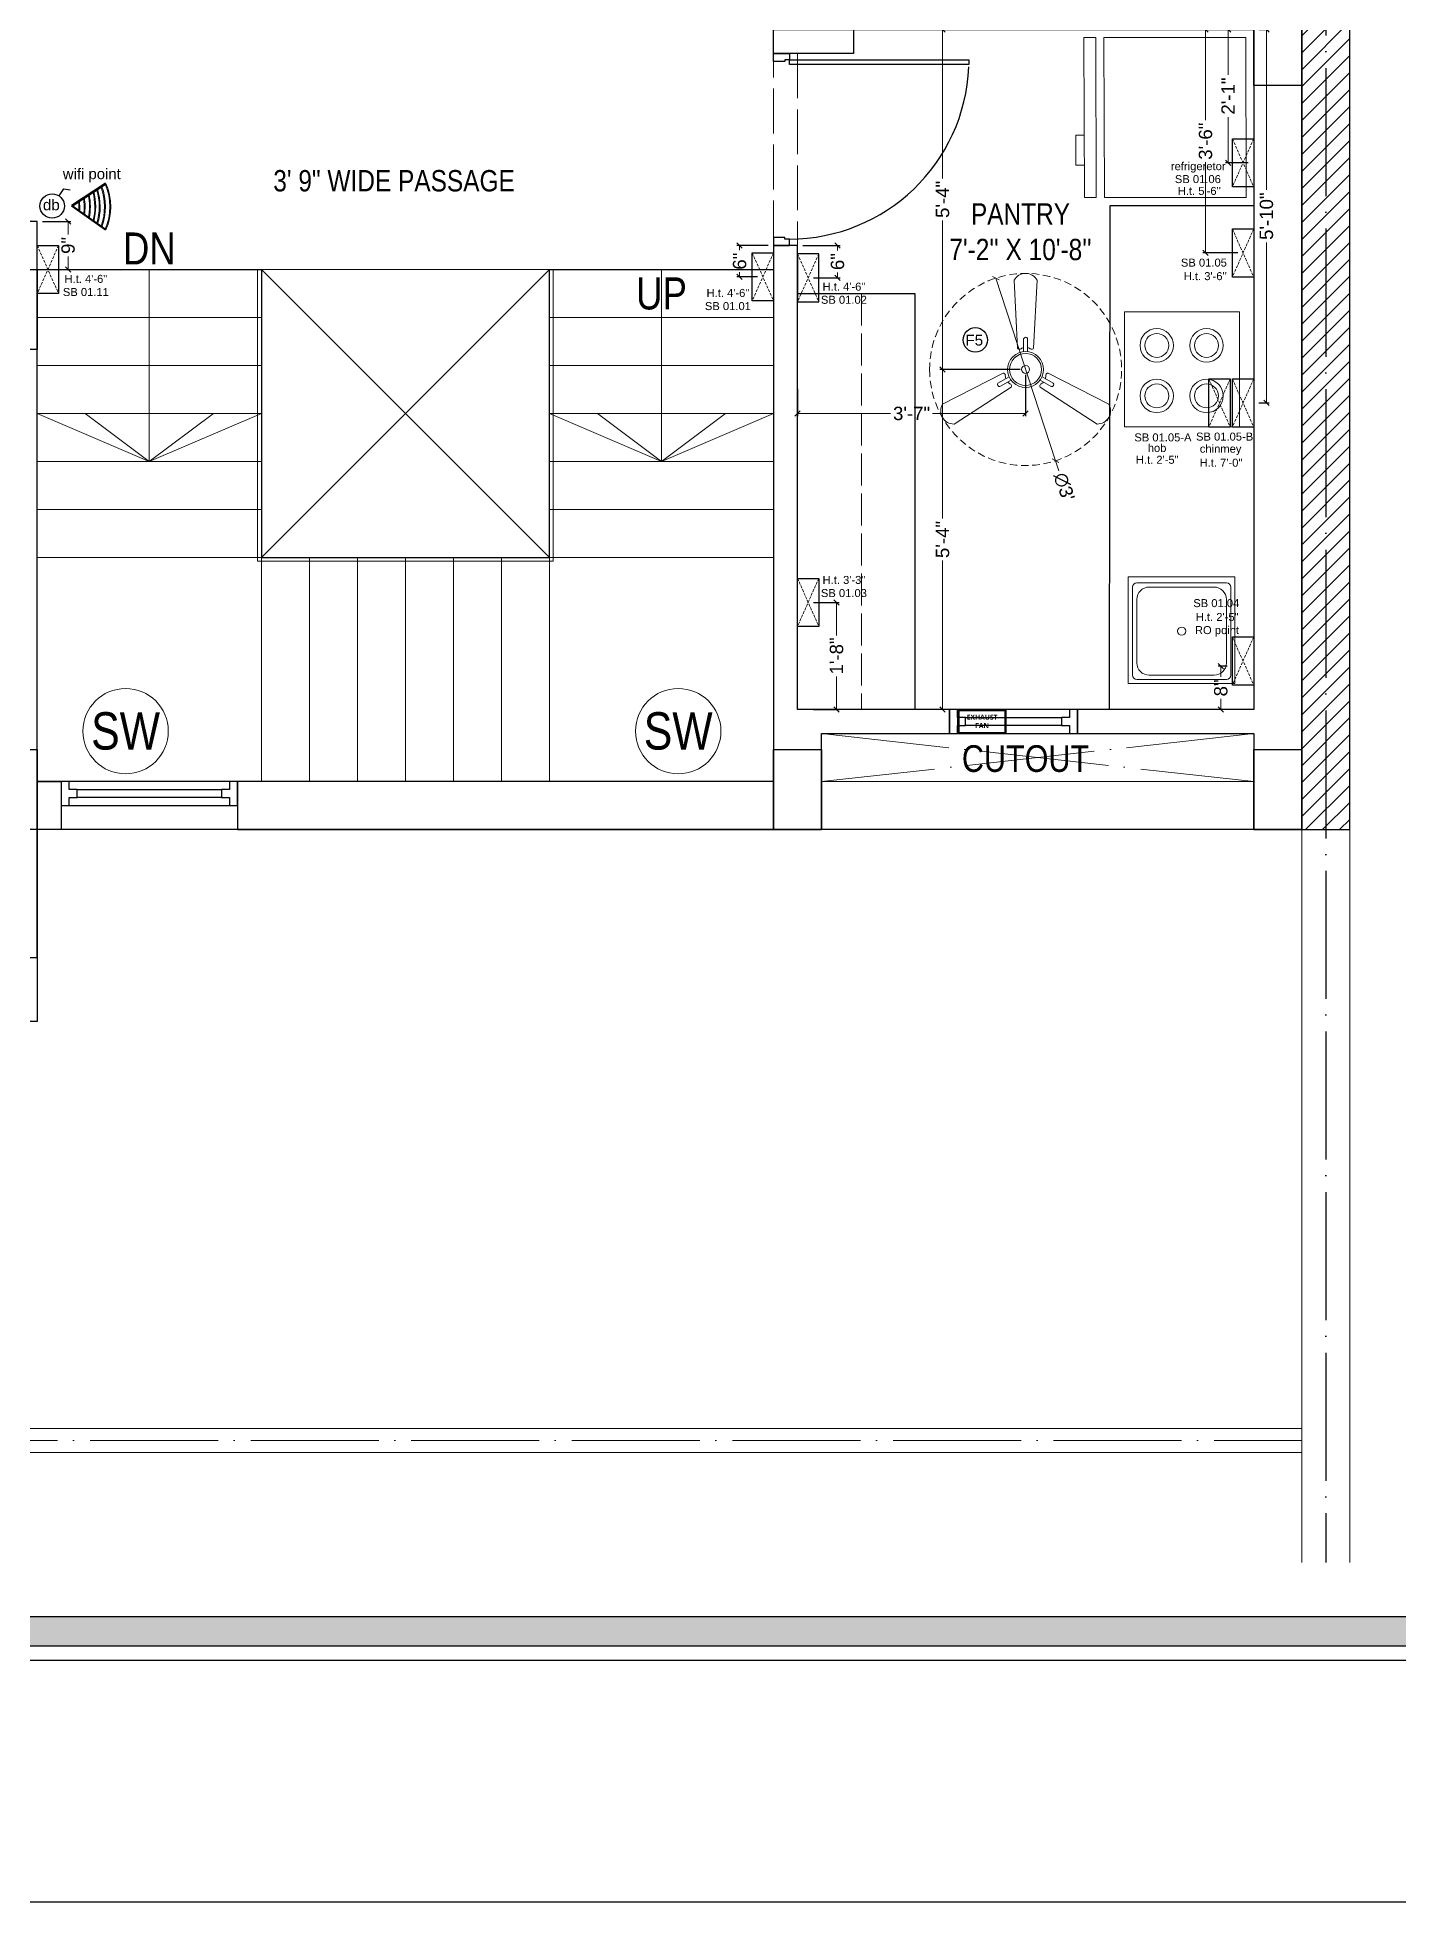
# Model space of a CAD drawing. Header units: millimetres. Extents: x 35877 to 3066687, y -650199 to -40525.
# Drawn here: x 151625.6 to 151880.8, y -178459.8 to -178110.3 of the extents above; entities that cross this region are included whole.
import ezdxf

# ---------------------------------------------------------------- set-up
doc = ezdxf.new("R2010")
doc.units = ezdxf.units.MM
doc.header["$MEASUREMENT"] = 0
doc.header["$PDMODE"] = 35
for name, pattern in [('ACAD_ISO02W100', [15, 12, -3]), ('ACAD_ISO04W100', [30, 24, -3, 0, -3]), ('DASHED', [0.75, 0.5, -0.25]), ('DASHED2', [0.375, 0.25, -0.125])]:
    doc.linetypes.add(name, pattern=pattern)
doc.layers.get('Defpoints').update_dxf_attribs({"color": 220})
for name, color, linetype, lineweight in [('$TD_AUDIT_GENERATED_(A0BDF17)', 32, 'Continuous', 30), ('COLUMN', 1, 'Continuous', 30), ('dim05', 1, 'Continuous', 13), ('el', 7, 'Continuous', 20), ('ELEC-wires', 1, 'DASHED2', 13), ('Electrical', 84, 'Continuous', 30), ('FIRST FLOOR', 7, 'Continuous', 9), ('FIRST FLOOR ( TEXT )', 7, 'Continuous', 9), ('FIRST FLOOR_( PLine )_', 251, 'Continuous', 30), ('FIRST FLOOR_( STAIR )', 251, 'Continuous', 9), ('FURNITURE', 32, 'Continuous', 9), ('GROUND FLOOR', 7, 'Continuous', 9), ('GROUND FLOOR  ( DIM )', 7, 'Continuous', 9), ('GROUND FLOOR  ( HATCH )', 251, 'Continuous', 9), ('NAME PLATE', 7, 'Continuous', 25), ('wall', 7, 'Continuous', 30), ('X_PLOT', 1, 'Continuous', 9), ('XX~SLAB ( BEAM )~ ( DIM )', 7, 'Continuous', 9)]:
    doc.layers.add(name, color=color, linetype=linetype, lineweight=lineweight)
for name, color, linetype in [('AR DOOR', 40, 'Continuous'), ('AR ELE-5', 134, 'Continuous'), ('Labels and Texts', 8, 'Continuous'), ('str coll', 6, 'Continuous')]:
    doc.layers.add(name, color=color, linetype=linetype)
doc.layers.add('XX~SLAB ( PLINE )', color=251, linetype='Continuous', plot=False)
doc.styles.add('Arial', font='arial.ttf')
doc.styles.add("Cn_BT_0'-0", font='swissc.ttf')
doc.styles.add('Cn_BT_7', font='swissc.ttf', dxfattribs={"height": 7})
doc.styles.add('KATHA', font='swissc.ttf')
doc.styles.get("Standard").update_dxf_attribs({"font": 'arial.ttf', "height": 6})
doc.dimstyles.new('ISO-25', dxfattribs={"dimtxt": 2.5, "dimasz": 1, "dimexe": 0.5, "dimexo": 1, "dimtad": 0, "dimdec": 1, "dimlunit": 4, "dimtxsty": 'Standard', "dimblk": 'OBLIQUE', "dimcen": 2.5, "dimclrd": 1, "dimclre": 1, "dimclrt": 5, "dimadec": 0, "dimazin": 0, "dimtfac": 1, "dimtdec": 1, "dimtmove": 0, "dimatfit": 3, "dimfxl": 1, "dimlwd": -1, "dimarcsym": 0})

# ---------------------------------------------------------------- blocks, each defined once
blk = doc.blocks.new('LAYOUT FILE')
at = {"layer": 'NAME PLATE', "true_color": 0xd39e00}
h = blk.add_hatch(color=42, dxfattribs=at)
h.paths.add_polyline_path([(3346889.83, -513806.18), (3346889.83, -514260.7), (3347535.56, -514260.7), (3347535.56, -513806.18)])
h.paths.add_polyline_path([(3346894.36, -513810.71), (3347531.03, -513810.71), (3347531.03, -514256.17), (3346894.36, -514256.17)], flags=16)
at = {"layer": 'NAME PLATE', "color": 42, "true_color": 0xd39e00}
for points in [[(3346887.56, -513803.91), (3347537.83, -513803.91), (3347537.83, -514262.96), (3346887.56, -514262.96)], [(3346889.83, -513806.18), (3347535.56, -513806.18), (3347535.56, -514260.7), (3346889.83, -514260.7)], [(3346894.36, -513810.71), (3347531.03, -513810.71), (3347531.03, -514256.17), (3346894.36, -514256.17)]]:
    blk.add_lwpolyline(points, close=True, dxfattribs=at)
blk = doc.blocks.new('*U19')
for points in [[(-1160, 0), (-1120, 0), (-1120, 30), (-1110, 30), (-1110, 100), (-1160, 100)], [(0, 0), (0, -1120), (-30, -1120), (-30, 0)], [(40, 0), (0, 0), (0, 30), (-10, 30), (-10, 100), (40, 100)]]:
    blk.add_lwpolyline(points, close=True)
at = {"layer": 'AR ELE-5', "linetype": 'ByBlock', "ltscale": 15}
blk.add_arc((2, 1), 1122, 180.0347, 267.627, dxfattribs=at)
blk = doc.blocks.new("SINK 20'' X 20''")
at = {"layer": 'FURNITURE'}
for p, q in [((3351628.98, -518299.55), (3351628.98, -518283)), ((3351629.75, -518282.23), (3351646.6, -518282.23)), ((3351632.08, -518283), (3351644.24, -518283)), ((3351647.38, -518283), (3351647.38, -518299.55)), ((3351629.75, -518297.22), (3351629.75, -518285.33)), ((3351646.57, -518285.33), (3351646.57, -518297.22)), ((3351646.6, -518300.32), (3351629.75, -518300.32)), ((3351644.24, -518299.55), (3351632.08, -518299.55))]:
    blk.add_line(p, q, dxfattribs=at)
blk.add_lwpolyline([(3351648.16, -518281.09), (3351628.16, -518281.09), (3351628.16, -518301.09), (3351648.16, -518301.09)], close=True, dxfattribs=at)
blk.add_circle((3351638.16, -518291.28), 0.762, dxfattribs=at)
for centre, radius, start, end in [((3351629.75, -518283), 0.775, 90, 180), ((3351632.08, -518285.33), 2.32, 90, 180), ((3351644.24, -518285.33), 2.32, 0, 90), ((3351646.6, -518283), 0.775, 0, 90), ((3351632.08, -518297.22), 2.32, 180, 270), ((3351644.24, -518297.22), 2.32, 270, 0), ((3351629.75, -518299.55), 0.775, 180, 270), ((3351646.6, -518299.55), 0.775, 270, 0)]:
    blk.add_arc(centre, radius, start, end, dxfattribs=at)
blk = doc.blocks.new('sf sfs')
at = {"layer": 'FURNITURE', "color": 9, "true_color": 0xc7c8ca, "transparency": 33554687}
blk.add_line((3348685.97, -514612.12), (3348664.42, -514612.12), dxfattribs=at)
blk.add_lwpolyline([(3348664.42, -514612.12), (3348664.42, -514590.57), (3348685.97, -514590.57), (3348685.97, -514612.12)], dxfattribs=at)
for centre, radius in [((3348670.49, -514596.83), 3.14), ((3348670.49, -514596.83), 2.24), ((3348679.82, -514596.83), 3.14), ((3348679.82, -514596.83), 2.24), ((3348670.49, -514606.3), 3.14), ((3348670.49, -514606.3), 2.24), ((3348679.82, -514606.3), 3.14), ((3348679.82, -514606.3), 2.24)]:
    blk.add_circle(centre, radius, dxfattribs=at)
blk = doc.blocks.new('6616')
at = {"color": 242, "linetype": 'DASHED', "true_color": 0xcd2027}
for p, q in [((386784.79, -36915.77), (386775.78, -36911.78)), ((386784.79, -36911.78), (386775.78, -36915.77))]:
    blk.add_line(p, q, dxfattribs=at)
at = {"layer": 'ELEC-wires', "color": 5, "linetype": 'ByBlock', "lineweight": 30, "ltscale": 4}
blk.add_lwpolyline([(386775.78, -36911.78), (386784.79, -36911.78), (386784.79, -36915.77), (386775.78, -36915.77)], close=True, dxfattribs=at)
blk = doc.blocks.new('_Oblique')
at = {"layer": 'wall', "color": 0, "lineweight": -2}
blk.add_line((-0.5, -0.5), (0.5, 0.5), dxfattribs=at)
blk = doc.blocks.new('*D510')
at = {"layer": 'Defpoints', "color": 0, "lineweight": 0, "transparency": 16777216}
for p in [(151853.62, -178108.85), (151848.82, -178133.85), (151853.62, -178133.85)]:
    blk.add_point(p, dxfattribs=at)
at = {"layer": 'dim05', "color": 1, "linetype": 'Continuous', "lineweight": -2, "transparency": 16777216}
for p, q in [((151852.62, -178108.85), (151848.32, -178108.85)), ((151852.62, -178133.85), (151848.32, -178133.85))]:
    blk.add_line(p, q, dxfattribs=at)
at = {"layer": 'dim05', "color": 1, "linetype": 'Continuous', "transparency": 16777216}
for p, q in [((151848.82, -178108.85), (151848.82, -178117.38)), ((151848.82, -178133.85), (151848.82, -178125.32))]:
    blk.add_line(p, q, dxfattribs=at)
at = {"layer": 'dim05', "color": 1, "transparency": 16777216}
for p, rotation in [((151848.82, -178108.85), 90), ((151848.82, -178133.85), 270)]:
    blk.add_blockref('_Oblique', p, dxfattribs=dict(at, rotation=rotation))
at = {"layer": 'dim05', "color": 5, "lineweight": 25, "transparency": 16777216, "insert": (151848.82, -178121.35), "char_height": 2.5, "attachment_point": 5, "rotation": 90, "style": 'Arial'}
blk.add_mtext('2\'-1"', dxfattribs=at)
blk = doc.blocks.new('*D511')
at = {"layer": 'Defpoints', "color": 0, "lineweight": 0, "transparency": 16777216}
for p in [(151853.62, -178108.85), (151853.62, -178178.88), (151856.02, -178178.88)]:
    blk.add_point(p, dxfattribs=at)
at = {"layer": 'dim05', "color": 1, "linetype": 'Continuous', "lineweight": -2, "transparency": 16777216}
for p, q in [((151854.62, -178108.85), (151856.52, -178108.85)), ((151854.62, -178178.88), (151856.52, -178178.88))]:
    blk.add_line(p, q, dxfattribs=at)
at = {"layer": 'dim05', "color": 1, "linetype": 'Continuous', "transparency": 16777216}
for p, q in [((151856.02, -178108.85), (151856.02, -178138.95)), ((151856.02, -178178.88), (151856.02, -178148.78))]:
    blk.add_line(p, q, dxfattribs=at)
at = {"layer": 'dim05', "color": 1, "transparency": 16777216}
for p, rotation in [((151856.02, -178108.85), 90), ((151856.02, -178178.88), 270)]:
    blk.add_blockref('_Oblique', p, dxfattribs=dict(at, rotation=rotation))
at = {"layer": 'dim05', "color": 5, "lineweight": 25, "transparency": 16777216, "insert": (151856.02, -178143.87), "char_height": 2.5, "attachment_point": 5, "rotation": 90, "style": 'Arial'}
blk.add_mtext('5\'-10"', dxfattribs=at)
blk = doc.blocks.new('*D538')
at = {"layer": 'Defpoints', "color": 0, "lineweight": 0, "transparency": 16777216}
for p in [(151849.64, -178228.24), (151847.46, -178236.35), (151849.64, -178236.35)]:
    blk.add_point(p, dxfattribs=at)
at = {"layer": 'dim05', "color": 1, "linetype": 'Continuous', "lineweight": -2, "transparency": 16777216}
for p, q in [((151848.64, -178228.24), (151846.96, -178228.24)), ((151848.64, -178236.35), (151846.96, -178236.35))]:
    blk.add_line(p, q, dxfattribs=at)
at = {"layer": 'dim05', "color": 1, "linetype": 'Continuous', "transparency": 16777216}
for p, q in [((151847.46, -178228.24), (151847.46, -178230.23)), ((151847.46, -178236.35), (151847.46, -178234.36))]:
    blk.add_line(p, q, dxfattribs=at)
at = {"layer": 'dim05', "color": 1, "transparency": 16777216}
for p, rotation in [((151847.46, -178228.24), 90), ((151847.46, -178236.35), 270)]:
    blk.add_blockref('_Oblique', p, dxfattribs=dict(at, rotation=rotation))
at = {"layer": 'dim05', "color": 5, "lineweight": 25, "transparency": 16777216, "insert": (151847.46, -178232.29), "char_height": 2.5, "attachment_point": 5, "rotation": 90, "style": 'Arial'}
blk.add_mtext('8"', dxfattribs=at)
blk = doc.blocks.new('A$C1B9B2090')
at = {"layer": 'Electrical', "ltscale": 10}
blk.add_line((0, 4.97), (10.08, 4.97), dxfattribs=at)
at = {"layer": 'Electrical', "ltscale": 2}
for points in [[(0, 0), (10.08, 0), (10.08, 4.97), (0, 4.97)], [(0.25, 0.25), (9.83, 0.25), (9.83, 4.72), (0.25, 4.72)]]:
    blk.add_lwpolyline(points, close=True, dxfattribs=at)
at = {"layer": 'Electrical', "ltscale": 2, "insert": (1.5, 3.92), "char_height": 1.05, "width": 7.1646, "attachment_point": 1}
blk.add_mtext('\\pxqc;{\\fMalgun Gothic|b1|i0|c0|p34;\\W5.565;\\C0;\\W1;EXHAUST \\P\\W7.7995;\\W1;FAN}', dxfattribs=at)
blk = doc.blocks.new('*D539')
at = {"layer": 'Defpoints', "color": 0, "lineweight": 0, "transparency": 16777216}
for p in [(151770.12, -178216.25), (151770.12, -178236.35), (151775.44, -178236.35)]:
    blk.add_point(p, dxfattribs=at)
at = {"layer": 'dim05', "color": 1, "linetype": 'Continuous', "lineweight": -2, "transparency": 16777216}
for p, q in [((151771.12, -178216.25), (151775.94, -178216.25)), ((151771.12, -178236.35), (151775.94, -178236.35))]:
    blk.add_line(p, q, dxfattribs=at)
at = {"layer": 'dim05', "color": 1, "linetype": 'Continuous', "transparency": 16777216}
for p, q in [((151775.44, -178216.25), (151775.44, -178222.47)), ((151775.44, -178236.35), (151775.44, -178230.13))]:
    blk.add_line(p, q, dxfattribs=at)
at = {"layer": 'dim05', "color": 1, "transparency": 16777216}
for p, rotation in [((151775.44, -178216.25), 90), ((151775.44, -178236.35), 270)]:
    blk.add_blockref('_Oblique', p, dxfattribs=dict(at, rotation=rotation))
at = {"layer": 'dim05', "color": 5, "lineweight": 25, "transparency": 16777216, "insert": (151775.44, -178226.3), "char_height": 2.5, "attachment_point": 5, "rotation": 90, "style": 'Arial'}
blk.add_mtext('1\'-8"', dxfattribs=at)
blk = doc.blocks.new('*D556')
at = {"layer": 'Defpoints', "color": 0, "lineweight": 0, "transparency": 16777216}
for p in [(151625.62, -178144.85), (151627.62, -178153.85), (151631.4, -178153.85)]:
    blk.add_point(p, dxfattribs=at)
at = {"layer": 'dim05', "color": 1, "linetype": 'Continuous', "lineweight": -2, "transparency": 16777216}
for p, q in [((151626.62, -178144.85), (151631.9, -178144.85)), ((151628.62, -178153.85), (151631.9, -178153.85))]:
    blk.add_line(p, q, dxfattribs=at)
at = {"layer": 'dim05', "color": 1, "linetype": 'Continuous', "transparency": 16777216}
for p, q in [((151631.4, -178144.85), (151631.4, -178147.29)), ((151631.4, -178153.85), (151631.4, -178151.41))]:
    blk.add_line(p, q, dxfattribs=at)
at = {"layer": 'dim05', "color": 1, "transparency": 16777216}
for p, rotation in [((151631.4, -178144.85), 90), ((151631.4, -178153.85), 270)]:
    blk.add_blockref('_Oblique', p, dxfattribs=dict(at, rotation=rotation))
at = {"layer": 'dim05', "color": 5, "lineweight": 25, "transparency": 16777216, "insert": (151631.4, -178149.35), "char_height": 2.5, "attachment_point": 5, "rotation": 90, "style": 'Arial'}
blk.add_mtext('9"', dxfattribs=at)
blk = doc.blocks.new('*D563')
at = {"layer": 'Defpoints', "color": 0, "lineweight": 0, "transparency": 16777216}
for p in [(151763.62, -178149.35), (151757.27, -178155.25), (151761.63, -178155.25)]:
    blk.add_point(p, dxfattribs=at)
at = {"layer": 'dim05', "color": 1, "linetype": 'Continuous', "lineweight": -2, "transparency": 16777216}
for p, q in [((151762.62, -178149.35), (151756.77, -178149.35)), ((151760.63, -178155.25), (151756.77, -178155.25))]:
    blk.add_line(p, q, dxfattribs=at)
at = {"layer": 'dim05', "color": 1, "linetype": 'Continuous', "transparency": 16777216}
for p, q in [((151757.27, -178149.35), (151757.27, -178150.23)), ((151757.27, -178155.25), (151757.27, -178154.37))]:
    blk.add_line(p, q, dxfattribs=at)
at = {"layer": 'dim05', "color": 1, "transparency": 16777216}
for p, rotation in [((151757.27, -178149.35), 90), ((151757.27, -178155.25), 270)]:
    blk.add_blockref('_Oblique', p, dxfattribs=dict(at, rotation=rotation))
at = {"layer": 'dim05', "color": 5, "lineweight": 25, "transparency": 16777216, "insert": (151757.27, -178152.3), "char_height": 2.5, "attachment_point": 5, "rotation": 90, "style": 'Arial'}
blk.add_mtext('6"', dxfattribs=at)
blk = doc.blocks.new('*D565')
at = {"layer": 'Defpoints', "color": 0, "lineweight": 0, "transparency": 16777216}
for p in [(151768.12, -178149.35), (151770.12, -178155.42), (151775.62, -178155.42)]:
    blk.add_point(p, dxfattribs=at)
at = {"layer": 'dim05', "color": 1, "linetype": 'Continuous', "lineweight": -2, "transparency": 16777216}
for p, q in [((151769.12, -178149.35), (151776.12, -178149.35)), ((151771.12, -178155.42), (151776.12, -178155.42))]:
    blk.add_line(p, q, dxfattribs=at)
at = {"layer": 'dim05', "color": 1, "linetype": 'Continuous', "transparency": 16777216}
for p, q in [((151775.62, -178149.35), (151775.62, -178150.31)), ((151775.62, -178155.42), (151775.62, -178154.45))]:
    blk.add_line(p, q, dxfattribs=at)
at = {"layer": 'dim05', "color": 1, "transparency": 16777216}
for p, rotation in [((151775.62, -178149.35), 90), ((151775.62, -178155.42), 270)]:
    blk.add_blockref('_Oblique', p, dxfattribs=dict(at, rotation=rotation))
at = {"layer": 'dim05', "color": 5, "lineweight": 25, "transparency": 16777216, "insert": (151775.62, -178152.38), "char_height": 2.5, "attachment_point": 5, "rotation": 90, "style": 'Arial'}
blk.add_mtext('6"', dxfattribs=at)
blk = doc.blocks.new('*D566')
at = {"layer": 'Defpoints', "color": 0, "lineweight": 0, "transparency": 16777216}
for p in [(151844.6, -178108.85), (151851.8, -178108.85), (151851.63, -178150.76)]:
    blk.add_point(p, dxfattribs=at)
at = {"layer": 'dim05', "color": 1, "linetype": 'Continuous', "lineweight": -2, "transparency": 16777216}
for p, q in [((151850.8, -178108.85), (151844.1, -178108.85)), ((151850.63, -178150.76), (151844.1, -178150.76))]:
    blk.add_line(p, q, dxfattribs=at)
at = {"layer": 'dim05', "color": 1, "linetype": 'Continuous', "transparency": 16777216}
for p, q in [((151844.6, -178108.85), (151844.6, -178125.86)), ((151844.6, -178150.76), (151844.6, -178133.75))]:
    blk.add_line(p, q, dxfattribs=at)
at = {"layer": 'dim05', "color": 1, "transparency": 16777216}
for p, rotation in [((151844.6, -178108.85), 90), ((151844.6, -178150.76), 270)]:
    blk.add_blockref('_Oblique', p, dxfattribs=dict(at, rotation=rotation))
at = {"layer": 'dim05', "color": 5, "lineweight": 25, "transparency": 16777216, "insert": (151844.6, -178129.81), "char_height": 2.5, "attachment_point": 5, "rotation": 90, "style": 'Arial'}
blk.add_mtext('3\'-6"', dxfattribs=at)
blk = doc.blocks.new('WIFI')
at = {"layer": '$TD_AUDIT_GENERATED_(A0BDF17)', "lineweight": 13, "true_color": 0xc7c8ca}
h = blk.add_hatch(color=9, dxfattribs=at)
h.dxf.hatch_style = 1
h.paths.add_polyline_path([(3320075.15, -510037.5), (3320075.24, -510037.64, -0.206837), (3320083.72, -510037.64), (3320083.82, -510037.5, 0.208331)])
h.paths.add_polyline_path([(3320075.66, -510038.29), (3320075.76, -510038.44, -0.179121), (3320083.18, -510038.42), (3320083.28, -510038.28, 0.181041)])
h.paths.add_polyline_path([(3320076.19, -510039.11), (3320076.29, -510039.25, -0.151306), (3320082.61, -510039.23), (3320082.71, -510039.09, 0.153663)])
h.paths.add_polyline_path([(3320076.65, -510039.81), (3320076.74, -510039.95, -0.127939), (3320082.13, -510039.93), (3320082.23, -510039.78, 0.130675)])
h.paths.add_polyline_path([(3320077.21, -510040.67), (3320077.31, -510040.82, -0.099586), (3320081.53, -510040.79), (3320081.63, -510040.64, 0.102799)])
h.paths.add_polyline_path([(3320077.79, -510041.56), (3320077.89, -510041.71, -0.070714), (3320080.9, -510041.69), (3320081.01, -510041.54, 0.074439)])
h.paths.add_polyline_path([(3320080.36, -510042.46, 0.045415), (3320078.39, -510042.48), (3320078.5, -510042.64, -0.041129), (3320080.25, -510042.62)])
at = {"layer": '$TD_AUDIT_GENERATED_(A0BDF17)', "color": 5, "lineweight": 53}
for q in [(3320075.15, -510037.5), (3320083.82, -510037.5)]:
    blk.add_line((3320079.34, -510043.93), q, dxfattribs=at)
at = {"layer": '$TD_AUDIT_GENERATED_(A0BDF17)', "lineweight": 13}
for centre, radius, start, end in [((3320079.48, -510047.46), 10.86, 66.4636, 113.5364), ((3320079.48, -510048.46), 10.86, 69.5551, 110.602), ((3320079.48, -510048.46), 10.69, 69.7839, 110.4045), ((3320079.48, -510049.45), 10.86, 72.6901, 107.6338), ((3320079.48, -510049.45), 10.69, 72.9716, 107.3874), ((3320079.48, -510050.29), 10.86, 75.3462, 105.1259), ((3320079.48, -510051.29), 10.86, 78.5929, 102.0702), ((3320079.48, -510051.29), 10.69, 78.9794, 101.7278), ((3320079.48, -510052.28), 10.86, 81.9217, 98.9505), ((3320079.48, -510052.28), 10.69, 82.3715, 98.5509), ((3320079.48, -510053.28), 10.86, 85.3513, 95.7524), ((3320079.48, -510053.28), 10.69, 85.8705, 95.2913)]:
    blk.add_arc(centre, radius, start, end, dxfattribs=at)
at = {"layer": '$TD_AUDIT_GENERATED_(A0BDF17)', "color": 252, "lineweight": 13, "true_color": 0x939598}
blk.add_arc((3320079.48, -510047.46), 10.69, 66.6419, 113.3863, dxfattribs=at)
at = {"layer": 'Labels and Texts', "lineweight": 13}
blk.add_arc((3320079.48, -510050.29), 10.69, 75.6739, 104.837, dxfattribs=at)
blk = doc.blocks.new('fan')
at = {"layer": 'Electrical', "lineweight": 15, "ltscale": 20}
for p, q in [((3300835.29, -509900.78), (3300836.47, -509923.43)), ((3300841.81, -509923.43), (3300842.99, -509900.78)), ((3300838.47, -509924.57), (3300838.47, -509920.25)), ((3300839.81, -509920.28), (3300839.81, -509924.57)), ((3300831.66, -509931.77), (3300811.45, -509942.07)), ((3300829.93, -509935.08), (3300833.64, -509932.93)), ((3300844.64, -509932.93), (3300848.38, -509935.09)), ((3300866.83, -509942.07), (3300846.62, -509931.77)), ((3300815.3, -509948.74), (3300834.33, -509936.39)), ((3300834.31, -509934.09), (3300830.57, -509936.25)), ((3300843.95, -509936.39), (3300862.98, -509948.74)), ((3300847.68, -509936.23), (3300843.97, -509934.09))]:
    blk.add_line(p, q, dxfattribs=at)
at = {"layer": 'Electrical', "linetype": 'DASHED', "lineweight": 15, "ltscale": 5}
blk.add_circle((3300839.14, -509930.53), 32, dxfattribs=at)
at = {"layer": 'Electrical', "lineweight": 15, "ltscale": 20}
for centre, major_axis, start_param, end_param in [((3300839.14, -509902.94), (3.12, 3.12), -0.272136, 1.842967), ((3300839.13, -509920.5), (0.501, 0.501), -0.465536, 1.983618), ((3300839.14, -509930.53), (4.24, -4.24), 3.14161, 9.424795), ((3300839.14, -509930.53), (3.77, -3.77), 1.749190548672175e-05, 6.283202799085073), ((3300837.1, -509923.08), (0.51, 0.51), 2.863014, 4.257784), ((3300839.14, -509926.42), (2.27, -2.27), 2.565057, 2.951308), ((3300839.14, -509926.42), (2.27, 2.27), 0.19032, 0.57657), ((3300841.18, -509923.08), (0.51, -0.51), 5.167028, 6.561799), ((3300831.67, -509932.49), (0.51, -0.51), 0.978238, 2.373008), ((3300835.59, -509932.58), (2.27, -2.27), 3.855511, 4.241762), ((3300839.14, -509930.53), (0.943, 0.943), 1.570814, 7.853999), ((3300842.69, -509932.58), (2.27, 2.27), 5.183051, 5.569301), ((3300846.61, -509932.49), (0.51, -0.51), 2.339416, 3.734186), ((3300830.46, -509935.55), (0.501, -0.501), 3.199655, 5.648809), ((3300835.59, -509932.58), (2.27, -2.27), 4.659452, 5.045703), ((3300833.71, -509936.02), (0.51, 0.51), -1.325776, 0.068994), ((3300844.57, -509936.02), (0.51, -0.51), 3.072633, 4.467404), ((3300842.69, -509932.58), (2.27, 2.27), 4.37911, 4.765361), ((3300847.83, -509935.54), (0.501, 0.501), 3.723254, 6.172408), ((3300815.25, -509944.32), (3.12, -3.12), 3.393055, 5.508159), ((3300863.03, -509944.32), (3.12, -3.12), 5.48745, 7.602554)]:
    blk.add_ellipse(centre, major_axis=major_axis, ratio=1, start_param=start_param, end_param=end_param, dxfattribs=at)
blk = doc.blocks.new('*D571')
at = {"layer": 'Defpoints', "color": 0, "lineweight": 0, "transparency": 16777216}
for p in [(151795.31, -178108.85), (151810.87, -178108.85), (151810.87, -178172.6)]:
    blk.add_point(p, dxfattribs=at)
at = {"layer": 'dim05', "color": 1, "linetype": 'Continuous', "lineweight": -2, "transparency": 16777216}
for p, q in [((151809.87, -178108.85), (151794.81, -178108.85)), ((151809.87, -178172.6), (151794.81, -178172.6))]:
    blk.add_line(p, q, dxfattribs=at)
at = {"layer": 'dim05', "color": 1, "linetype": 'Continuous', "transparency": 16777216}
for p, q in [((151795.31, -178108.85), (151795.31, -178136.78)), ((151795.31, -178172.6), (151795.31, -178144.67))]:
    blk.add_line(p, q, dxfattribs=at)
at = {"layer": 'dim05', "color": 1, "transparency": 16777216}
for p, rotation in [((151795.31, -178108.85), 90), ((151795.31, -178172.6), 270)]:
    blk.add_blockref('_Oblique', p, dxfattribs=dict(at, rotation=rotation))
at = {"layer": 'dim05', "color": 5, "lineweight": 25, "transparency": 16777216, "insert": (151795.31, -178140.72), "char_height": 2.5, "attachment_point": 5, "rotation": 90, "style": 'Arial'}
blk.add_mtext('5\'-4"', dxfattribs=at)
blk = doc.blocks.new('*D572')
at = {"layer": 'Defpoints', "color": 0, "lineweight": 0, "transparency": 16777216}
for p in [(151810.87, -178172.6), (151795.31, -178236.35), (151812.35, -178236.35)]:
    blk.add_point(p, dxfattribs=at)
at = {"layer": 'dim05', "color": 1, "linetype": 'Continuous', "lineweight": -2, "transparency": 16777216}
for p, q in [((151809.87, -178172.6), (151794.81, -178172.6)), ((151811.35, -178236.35), (151794.81, -178236.35))]:
    blk.add_line(p, q, dxfattribs=at)
at = {"layer": 'dim05', "color": 1, "linetype": 'Continuous', "transparency": 16777216}
for p, q in [((151795.31, -178172.6), (151795.31, -178200.53)), ((151795.31, -178236.35), (151795.31, -178208.42))]:
    blk.add_line(p, q, dxfattribs=at)
at = {"layer": 'dim05', "color": 1, "transparency": 16777216}
for p, rotation in [((151795.31, -178172.6), 90), ((151795.31, -178236.35), 270)]:
    blk.add_blockref('_Oblique', p, dxfattribs=dict(at, rotation=rotation))
at = {"layer": 'dim05', "color": 5, "lineweight": 25, "transparency": 16777216, "insert": (151795.31, -178204.47), "char_height": 2.5, "attachment_point": 5, "rotation": 90, "style": 'Arial'}
blk.add_mtext('5\'-4"', dxfattribs=at)
blk = doc.blocks.new('*D573')
at = {"layer": 'Defpoints', "color": 0, "lineweight": 0, "transparency": 16777216}
for p in [(151768.12, -178175.2), (151810.87, -178172.6), (151768.12, -178180.86)]:
    blk.add_point(p, dxfattribs=at)
at = {"layer": 'dim05', "color": 1, "linetype": 'Continuous', "lineweight": -2, "transparency": 16777216}
for p, q in [((151810.87, -178173.6), (151810.87, -178181.36)), ((151768.12, -178176.2), (151768.12, -178181.36))]:
    blk.add_line(p, q, dxfattribs=at)
at = {"layer": 'dim05', "color": 1, "linetype": 'Continuous', "transparency": 16777216}
for p, q in [((151768.12, -178180.86), (151785.55, -178180.86)), ((151810.87, -178180.86), (151793.44, -178180.86))]:
    blk.add_line(p, q, dxfattribs=at)
at = {"layer": 'dim05', "color": 1, "transparency": 16777216, "rotation": 180}
blk.add_blockref('_Oblique', (151768.12, -178180.86), dxfattribs=at)
at = {"layer": 'dim05', "color": 1, "transparency": 16777216}
blk.add_blockref('_Oblique', (151810.87, -178180.86), dxfattribs=at)
at = {"layer": 'dim05', "color": 5, "lineweight": 25, "transparency": 16777216, "insert": (151789.5, -178180.86), "char_height": 2.5, "attachment_point": 5, "style": 'Arial'}
blk.add_mtext('3\'-7"', dxfattribs=at)
blk = doc.blocks.new('*D576')
at = {"layer": 'Defpoints', "color": 0, "lineweight": 0, "transparency": 16777216}
for p in [(151805.27, -178155.49), (151816.48, -178189.7)]:
    blk.add_point(p, dxfattribs=at)
at = {"layer": 'dim05', "color": 1, "linetype": 'Continuous', "transparency": 16777216}
for p in [(151805.27, -178155.49), (151817.1, -178191.6)]:
    blk.add_line(p, (151816.48, -178189.7), dxfattribs=at)
at = {"layer": 'dim05', "color": 1, "transparency": 16777216}
for p, rotation in [((151805.27, -178155.49), 288.1497433961791), ((151816.48, -178189.7), 108.1497433961791)]:
    blk.add_blockref('_Oblique', p, dxfattribs=dict(at, rotation=rotation))
at = {"layer": 'dim05', "color": 5, "lineweight": 25, "transparency": 16777216, "insert": (151818.08, -178194.58), "char_height": 2.5, "attachment_point": 5, "rotation": 288.1497, "style": 'Arial'}
blk.add_mtext("∅3'", dxfattribs=at)

msp = doc.modelspace()

# ---------------------------------------------------------------- hatches: boundary and pattern name
at = {"layer": 'GROUND FLOOR  ( HATCH )', "transparency": 33554687}
h = msp.add_hatch(dxfattribs=at)
h.set_pattern_fill('ANSI31', color=6, scale=18, style=0)
h.set_pattern_definition([(45, (35330.9369, -15645.6741), (-1.590990258, 1.590990258), [])])
h.paths.add_polyline_path([(151871.623, -177915.349), (151862.623, -177915.349), (151862.623, -178258.849), (151871.623, -178258.849)])

# ---------------------------------------------------------------- linework, layer by layer
at = {"layer": 'COLUMN', "transparency": 33554687}
for points in [[(151778.623, -178104.349), (151778.623, -178113.349), (151763.623, -178113.349), (151763.623, -178104.349)], [(151853.623, -178104.349), (151862.623, -178104.349), (151862.623, -178119.349), (151853.623, -178119.349)], [(151616.623, -178153.849), (151625.623, -178153.849), (151625.623, -178168.849), (151616.623, -178168.849)], [(151616.623, -178243.849), (151625.623, -178243.849), (151625.623, -178258.849), (151616.623, -178258.849)], [(151763.623, -178243.849), (151772.623, -178243.849), (151772.623, -178258.849), (151763.623, -178258.849)], [(151853.623, -178243.849), (151862.623, -178243.849), (151862.623, -178258.849), (151853.623, -178258.849)]]:
    msp.add_lwpolyline(points, close=True, dxfattribs=at)
at = {"layer": 'FIRST FLOOR', "transparency": 33554687}
for p, q in [((151862.623, -177948.349), (151862.623, -178258.849)), ((151853.623, -178108.849), (151853.623, -178236.349)), ((151625.623, -178282.849), (151625.623, -178144.849)), ((151763.623, -178149.349), (151768.123, -178149.349)), ((151763.623, -178150.849), (151763.623, -178258.849)), ((151768.123, -178150.849), (151768.123, -178236.349)), ((151625.623, -178168.849), (151621.123, -178168.849)), ((151768.123, -178236.349), (151853.623, -178236.349)), ((151796.618, -178240.849), (151796.618, -178236.349)), ((151796.618, -178240.849), (151796.618, -178236.349)), ((151820.618, -178236.349), (151820.618, -178240.849)), ((151796.618, -178240.849), (151853.623, -178240.849)), ((151853.623, -178240.849), (151853.623, -178258.849)), ((151763.623, -178249.849), (151625.623, -178249.849)), ((151663.123, -178249.849), (151663.123, -178258.849)), ((151853.623, -178249.849), (151772.623, -178249.849)), ((151862.623, -178258.849), (151616.623, -178258.849))]:
    msp.add_line(p, q, dxfattribs=at)
at = {"layer": 'FIRST FLOOR', "linetype": 'ACAD_ISO02W100', "ltscale": 0.7, "transparency": 33554687}
msp.add_lwpolyline([(151768.123, -178149.349), (151763.623, -178149.349), (151763.623, -178113.349), (151768.123, -178113.349)], close=True, dxfattribs=at)
at = {"layer": 'FIRST FLOOR_( PLine )_', "transparency": 33554687}
for points in [[(151862.623, -177948.349), (151817.623, -177948.349), (151817.623, -177952.849), (151853.623, -177952.849), (151853.623, -178104.349), (151763.623, -178104.349), (151763.623, -178108.849), (151853.623, -178108.849), (151853.623, -178236.349), (151820.618, -178236.349), (151820.618, -178240.849), (151853.623, -178240.849), (151853.623, -178258.849), (151862.623, -178258.849)], [(151625.623, -178144.849), (151621.123, -178144.849), (151621.123, -178218.349), (151600.123, -178218.349), (151600.123, -178222.849), (151621.123, -178222.849), (151621.123, -178282.849), (151625.623, -178282.849)], [(151768.123, -178149.349), (151763.623, -178149.349), (151763.623, -178258.849), (151768.123, -178258.849), (151772.623, -178258.849), (151772.623, -178240.849), (151796.618, -178240.849), (151796.618, -178236.349), (151768.123, -178236.349)], [(151625.623, -178249.849), (151630.123, -178249.849), (151630.123, -178258.849), (151625.623, -178258.849)], [(151763.623, -178249.849), (151663.123, -178249.849), (151663.123, -178254.349), (151663.123, -178258.849), (151763.623, -178258.849)]]:
    msp.add_lwpolyline(points, close=True, dxfattribs=at)
at = {"layer": 'FIRST FLOOR_( STAIR )', "transparency": 33554687}
for p, q in [((151667.623, -178153.849), (151625.623, -178153.849)), ((151667.623, -178153.849), (151667.623, -178249.849)), ((151763.623, -178153.849), (151721.623, -178153.849)), ((151721.623, -178153.849), (151721.623, -178249.849)), ((151667.623, -178162.849), (151625.623, -178162.849)), ((151763.623, -178162.849), (151721.623, -178162.849)), ((151667.623, -178171.849), (151625.623, -178171.849)), ((151763.623, -178171.849), (151721.623, -178171.849)), ((151667.623, -178180.849), (151625.623, -178180.849)), ((151763.623, -178180.849), (151721.623, -178180.849)), ((151667.623, -178189.849), (151625.623, -178189.849)), ((151763.623, -178189.849), (151721.623, -178189.849)), ((151667.623, -178198.849), (151625.623, -178198.849)), ((151763.623, -178198.849), (151721.623, -178198.849)), ((151763.623, -178207.849), (151625.623, -178207.849)), ((151676.623, -178207.849), (151676.623, -178249.849)), ((151685.623, -178207.849), (151685.623, -178249.849)), ((151694.623, -178207.849), (151694.623, -178249.849)), ((151703.623, -178207.849), (151703.623, -178249.849)), ((151712.623, -178207.849), (151712.623, -178249.849))]:
    msp.add_line(p, q, dxfattribs=at)
for points in [[(151646.623, -178189.849), (151667.623, -178180.849), (151658.623, -178180.849), (151646.623, -178189.849), (151625.623, -178180.849), (151634.623, -178180.849), (151646.623, -178189.849), (151646.623, -178153.849)], [(151742.623, -178189.849), (151763.623, -178180.849), (151754.623, -178180.849), (151742.623, -178189.849), (151721.623, -178180.849), (151730.623, -178180.849), (151742.623, -178189.849), (151742.623, -178153.849)]]:
    msp.add_lwpolyline(points, dxfattribs=at)
msp.add_lwpolyline([(151666.923, -178153.849), (151667.623, -178153.849), (151667.623, -178207.849), (151721.623, -178207.849), (151721.623, -178153.849), (151722.323, -178153.849), (151722.323, -178208.549), (151666.923, -178208.549), (151666.923, -178153.849)], close=True, dxfattribs=at)
at = {"layer": 'FURNITURE', "lineweight": 30, "transparency": 33554687}
for p, q in [((151826.588, -178236.349), (151826.751, -178141.849)), ((151826.751, -178141.849), (151853.624, -178141.849)), ((151768.123, -178158.349), (151790.123, -178158.349)), ((151790.123, -178158.349), (151790.123, -178236.349))]:
    msp.add_line(p, q, dxfattribs=at)
at = {"layer": 'FURNITURE', "linetype": 'ACAD_ISO02W100', "ltscale": 0.5, "transparency": 33554687}
msp.add_line((151780.123, -178158.349), (151780.123, -178236.349), dxfattribs=at)
at = {"layer": 'FURNITURE', "transparency": 33554687}
for points in [[(151821.889, -178140.347), (151824.102, -178140.347), (151824.016, -178110.349), (151821.803, -178110.349)], [(151825.651, -178140.347), (151852.209, -178140.347), (151852.123, -178110.349), (151825.565, -178110.349)]]:
    msp.add_lwpolyline(points, close=True, dxfattribs=at)
at = {"layer": 'FURNITURE', "transparency": 33554687, "flags": 128}
msp.add_lwpolyline([(151821.846, -178134.296), (151820.268, -178134.296), (151820.268, -178128.669), (151821.846, -178128.669)], dxfattribs=at)
at = {"layer": 'FURNITURE', "color": 1, "lineweight": 30, "ltscale": 4, "transparency": 33554687}
msp.add_lwpolyline([(151629.7, -178140.063), (151630.618, -178138.738), (151631.801, -178138.925)], dxfattribs=at)
for centre in [(151628.416, -178141.96), (151801.451, -178167.052)]:
    msp.add_circle(centre, 2.291, dxfattribs=at)
at = {"layer": 'GROUND FLOOR', "transparency": 33554687}
for p, q in [((151862.623, -177875.3), (151862.623, -178396.232)), ((151871.623, -177875.3), (151871.623, -178396.232)), ((151862.623, -178258.849), (151862.623, -178396.232)), ((151366.873, -178371.099), (151862.623, -178371.099)), ((151362.373, -178375.599), (151862.623, -178375.599))]:
    msp.add_line(p, q, dxfattribs=at)
at = {"layer": 'GROUND FLOOR', "color": 1, "linetype": 'ACAD_ISO04W100', "transparency": 33554687}
for p, q in [((151867.123, -177875.3), (151867.123, -178258.849)), ((151772.623, -178240.849), (151853.623, -178249.849)), ((151853.623, -178240.849), (151772.623, -178249.849))]:
    msp.add_line(p, q, dxfattribs=at)
msp.add_lwpolyline([(151862.623, -177910.849), (151364.623, -177910.849), (151364.623, -178373.349), (151862.623, -178373.349)], dxfattribs=at)
at = {"layer": 'GROUND FLOOR', "color": 6, "lineweight": 30, "transparency": 33554687}
msp.add_lwpolyline([(151871.623, -177915.349), (151862.623, -177915.349), (151862.623, -178258.849), (151871.623, -178258.849)], close=True, dxfattribs=at)
at = {"layer": 'GROUND FLOOR', "transparency": 33554687}
msp.add_lwpolyline([(151667.623, -178153.849), (151667.623, -178207.849), (151721.623, -178207.849), (151721.623, -178153.849)], dxfattribs=at)
at = {"layer": 'GROUND FLOOR  ( DIM )', "color": 5, "transparency": 33554687}
for centre in [(151642.176, -178240.397), (151745.757, -178240.397)]:
    msp.add_circle(centre, 8, dxfattribs=at)
at = {"layer": 'X_PLOT', "linetype": 'ACAD_ISO04W100', "lineweight": 30, "transparency": 33554687}
msp.add_line((151867.123, -177875.3), (151867.123, -178396.232), dxfattribs=at)
at = {"layer": 'XX~SLAB ( BEAM )~ ( DIM )', "transparency": 33554687}
for p, q in [((151667.623, -178153.849), (151721.623, -178153.849)), ((151667.623, -178153.849), (151721.623, -178207.849)), ((151667.623, -178207.849), (151721.623, -178153.849))]:
    msp.add_line(p, q, dxfattribs=at)
at = {"layer": 'XX~SLAB ( BEAM )~ ( DIM )', "color": 3, "lineweight": 30, "transparency": 33554687}
msp.add_lwpolyline([(153029.873, -177806.756), (150246.988, -177806.756), (150246.988, -178459.813), (153029.873, -178459.813)], close=True, dxfattribs=at)
at = {"layer": 'XX~SLAB ( PLINE )', "transparency": 33554687}
for points in [[(151457.623, -177948.349), (151862.623, -177948.349), (151862.623, -178258.849), (151853.623, -178258.849), (151833.818, -178258.849), (151793.481, -178258.849), (151768.123, -178258.849), (151625.623, -178258.849), (151625.623, -178294.849), (151457.623, -178294.849)], [(151625.623, -178153.849), (151667.623, -178153.849), (151667.623, -178207.849), (151721.623, -178207.849), (151721.623, -178153.849), (151763.623, -178153.849), (151763.623, -178249.849), (151625.623, -178249.849)], [(151820.618, -178236.349), (151819.118, -178236.349), (151819.118, -178237.849), (151817.618, -178237.849), (151817.618, -178239.349), (151799.618, -178239.349), (151799.618, -178237.849), (151798.118, -178237.849), (151798.118, -178236.349), (151796.618, -178236.349), (151796.618, -178240.849), (151798.118, -178240.849), (151798.118, -178239.349), (151799.618, -178239.349), (151799.618, -178237.849), (151817.618, -178237.849), (151817.618, -178239.349), (151819.118, -178239.349), (151819.118, -178240.849), (151820.618, -178240.849), (151820.618, -178236.349), (151796.618, -178236.349), (151796.618, -178240.849), (151820.618, -178240.849)], [(151663.123, -178249.849), (151661.623, -178249.849), (151661.623, -178251.349), (151660.123, -178251.349), (151660.123, -178252.849), (151633.123, -178252.849), (151633.123, -178251.349), (151631.623, -178251.349), (151631.623, -178249.849), (151630.123, -178249.849), (151630.123, -178254.349), (151631.623, -178254.349), (151631.623, -178252.849), (151633.123, -178252.849), (151633.123, -178251.349), (151660.123, -178251.349), (151660.123, -178252.849), (151661.623, -178252.849), (151661.623, -178254.349), (151663.123, -178254.349), (151663.123, -178249.849), (151630.123, -178249.849), (151630.123, -178254.349), (151663.123, -178254.349)]]:
    msp.add_lwpolyline(points, close=True, dxfattribs=at)

# ---------------------------------------------------------------- block references
at = {"color": 1, "lineweight": 35, "transparency": 33554687, "rotation": 270}
msp.add_blockref('WIFI', (661675.999, 3141937.388), dxfattribs=at)
at = {"lineweight": 35, "transparency": 33554687}
msp.add_blockref('sf sfs', (-3196835.034, 336428.745), dxfattribs=at)
at = {"transparency": 33554687, "xscale": 0.9052782660299882, "yscale": 0.9052782660299882, "zscale": 0.9052782660299882}
msp.add_blockref('A$C1B9B2090', (151798.118, -178240.848), dxfattribs=at)
at = {"layer": 'AR DOOR', "linetype": 'ByBlock', "lineweight": -2, "transparency": 33554687, "extrusion": (0, 0, -1), "xscale": -0.02999999999996949, "yscale": 0.02999999999996949, "zscale": -0.02999999999996949, "rotation": 270}
msp.add_blockref('*U19', (-151766.623, -178114.549), dxfattribs=at)
at = {"layer": 'dim05', "color": 1, "lineweight": 35, "transparency": 33554687, "xscale": -0.5625052429282242, "yscale": 0.5625052429282242, "zscale": 0.5625052429282242}
msp.add_blockref('fan', (2008550.195, 108665.997), dxfattribs=at)
at = {"layer": 'el', "color": 1, "transparency": 33554687, "rotation": 90}
for p in [(114937.853, -564914.136), (114937.852, -564931.052), (114713.839, -564934.136), (114847.852, -564935.539), (114933.445, -564959.169), (114937.852, -564959.169), (114856.339, -564996.54), (114937.852, -565007.524)]:
    msp.add_blockref('6616', p, dxfattribs=at)
at = {"layer": 'el', "color": 1, "transparency": 33554687, "xscale": -1, "rotation": 270}
msp.add_blockref('6616', (188683.893, -564935.703), dxfattribs=at)
at = {"layer": 'NAME PLATE', "lineweight": 0, "transparency": 33554687, "xscale": 1.209046105522275, "yscale": 1.209046105522275, "zscale": 1.209046105522275}
msp.add_blockref('LAYOUT FILE', (-3895271.433, 443353.001, 0.126), dxfattribs=at)
at = {"layer": 'str coll', "lineweight": 5, "transparency": 33554687}
msp.add_blockref("SINK 20'' X 20''", (-3199798.045, 340069.625), dxfattribs=at)

# ---------------------------------------------------------------- texts
at = {"layer": 'Electrical', "color": 5, "transparency": 33554687}
for s, height, p in [('refrigeretor  ', 1.5, (151838.107, -178135.242)), ('wifi point', 2, (151630.408, -178136.93, 0.029)), ('SB 01.06', 1.5, (151838.85, -178137.66)), ('SB 01.05', 1.5, (151839.98, -178153.32)), ('SB 01.11', 1.5, (151630.416, -178158.831)), ('SB 01.01', 1.5, (151750.761, -178161.466)), ('SB 01.02', 1.5, (151772.505, -178160.285)), ('SB 01.05-A', 1.5, (151831.254, -178186.083)), ('hob', 1.5, (151833.767, -178188.06)), ('SB 01.05-B', 1.5, (151842.817, -178185.931)), ('chinmey', 1.5, (151843.522, -178188.204)), ('SB 01.03', 1.5, (151772.505, -178215.259)), ('SB 01.04', 1.5, (151842.302, -178217.147)), ('RO point', 1.5, (151842.609, -178222.204))]:
    msp.add_text(s, height=height, dxfattribs=at).set_placement(p)
at = {"layer": 'Electrical', "color": 240, "true_color": 0xed1f24, "transparency": 33554687}
for s, p in [("H.t. 5'-6''", (151839.393, -178139.881)), ('H.t. 4\'-6"', (151630.728, -178156.369)), ("H.t. 3'-6''", (151840.513, -178155.857)), ('H.t. 4\'-6"', (151751.073, -178159.004)), ('H.t. 4\'-6"', (151772.817, -178157.822)), ('H.t. 2\'-5"', (151831.536, -178190.276)), ("H.t. 7'-0''", (151843.487, -178190.827)), ('H.t. 3\'-3"', (151772.817, -178212.797)), ('H.t. 2\'-5"', (151842.772, -178219.742))]:
    msp.add_text(s, height=1.5, dxfattribs=at).set_placement(p)
at = {"layer": 'Electrical', "color": 1, "transparency": 33554687, "char_height": 2.0357, "attachment_point": 3}
for s, insert in [('db', (151629.837, -178140.725)), ('F5', (151802.912, -178166.077))]:
    msp.add_mtext_dynamic_manual_height_columns(s, width=2.03575, gutter_width=0.679, heights=[2.601], dxfattribs=dict(at, insert=insert))
at = {"layer": 'FIRST FLOOR ( TEXT )', "transparency": 33554687, "attachment_point": 5, "style": 'KATHA'}
for s, insert, char_height in [('3\' 9" WIDE PASSAGE', (151692.496, -178137.25), 4), ("PANTRY\\P7'-2'' X 10'-8''", (151809.911, -178146.803), 4), ('DN', (151646.623, -178149.92), 6), ('UP', (151742.623, -178158.386), 6)]:
    msp.add_mtext(s, dxfattribs=dict(at, insert=insert, char_height=char_height))
at = {"layer": 'FIRST FLOOR ( TEXT )', "color": 1, "transparency": 33554687, "insert": (151810.86, -178245.569), "char_height": 5, "attachment_point": 5, "style": "Cn_BT_0'-0"}
msp.add_mtext('CUTOUT', dxfattribs=at)
at = {"layer": 'GROUND FLOOR  ( DIM )', "color": 5, "transparency": 33554687, "char_height": 7, "attachment_point": 5, "style": 'Cn_BT_7'}
for insert in [(151642.176, -178240.397), (151745.757, -178240.397)]:
    msp.add_mtext('SW', dxfattribs=dict(at, insert=insert))

# ---------------------------------------------------------------- dimensions: what is measured, and where the dimension line sits
at = {"layer": 'dim05', "color": 27, "lineweight": 25, "true_color": 0x7d5120, "transparency": 33554687}
for base, p1, p2, override, picture, middle in [((151795.308031493, -178108.84852211), (151810.87282867, -178172.59852211), (151810.87282867, -178108.84852211), {"dimtxsty": 'Arial'}, '*D571', (151795.308031493, -178140.72352211)), ((151844.603, -178108.849), (151851.629, -178150.765), (151851.798, -178108.849), {"dimtxsty": 'Arial'}, '*D566', (151844.603, -178129.807)), ((151848.824, -178133.849), (151853.623, -178108.849), (151853.624, -178133.849), {"dimdec": 0, "dimtxsty": 'Arial'}, '*D510', (151848.824, -178121.349)), ((151856.022, -178178.882), (151853.623, -178108.849), (151853.623, -178178.882), {"dimtxsty": 'Arial'}, '*D511', (151856.022, -178143.865)), ((151631.401, -178153.849), (151625.623, -178144.849), (151627.616, -178153.849), {"dimtxsty": 'Arial'}, '*D556', (151631.401, -178149.349)), ((151757.268, -178155.252), (151763.623, -178149.349), (151761.629, -178155.252), {"dimtxsty": 'Arial'}, '*D563', (151757.268, -178152.3)), ((151775.618, -178155.416), (151768.123, -178149.349), (151770.116, -178155.416), {"dimtxsty": 'Arial'}, '*D565', (151775.618, -178152.382)), ((151795.308031494, -178236.34852211), (151810.87282867, -178172.59852211), (151812.353796324, -178236.34852211), {"dimtxsty": 'Arial'}, '*D572', (151795.308031493, -178204.47352211)), ((151775.444, -178236.349), (151770.116, -178216.252), (151770.116, -178236.349), {"dimtxsty": 'Arial'}, '*D539', (151775.444, -178226.3)), ((151847.463, -178236.349), (151849.636, -178228.237), (151849.636, -178236.349), {"dimtxsty": 'Arial'}, '*D538', (151847.463, -178232.293))]:
    dim = msp.add_linear_dim(base=base, p1=p1, p2=p2, angle=90, dimstyle='ISO-25', override=override, dxfattribs=at)
    dim.commit()
    dim.dimension.update_dxf_attribs({"geometry": picture, "text_midpoint": middle})
dim = msp.add_diameter_dim_2p(p1=(151805.266, -178155.494), p2=(151816.48, -178189.703), dimstyle='ISO-25', override={"dimtxsty": 'Arial'}, dxfattribs=at)
dim.commit()
dim.dimension.update_dxf_attribs({"geometry": '*D576', "text_midpoint": (151818.079, -178194.583)})
dim = msp.add_linear_dim(base=(151768.12282867, -178180.862003918), p1=(151810.87282867, -178172.59852211), p2=(151768.12282867, -178175.204968266), dimstyle='ISO-25', override={"dimtxsty": 'Arial'}, dxfattribs=at)
dim.commit()
dim.dimension.update_dxf_attribs({"geometry": '*D573', "text_midpoint": (151789.49782867, -178180.862003918)})

doc.saveas('drawing.dxf')
